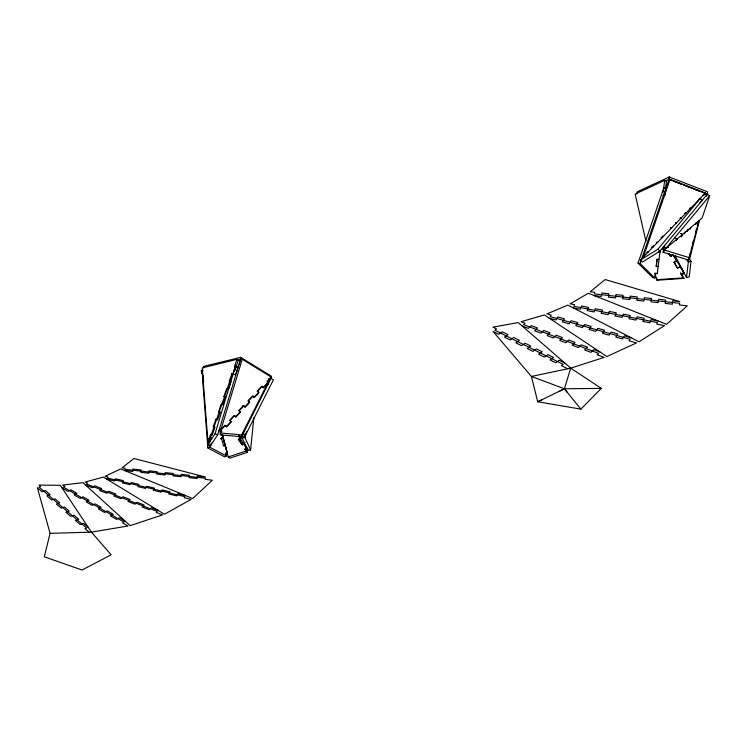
<?xml version="1.0" encoding="UTF-8"?>
<svg xmlns="http://www.w3.org/2000/svg" width="747" height="747" viewBox="0 0 747 747"><rect width="100%" height="100%" fill="white"/><g stroke="black" fill="none" stroke-linecap="round" stroke-linejoin="round"><path stroke-width="1.12" d="M220.104 432.177L220.206 430.291L224.819 425.407L226.556 426.35L231.168 421.467L229.432 420.524L234.044 415.64L235.781 416.583L240.394 411.7L238.666 410.757L243.279 405.873L245.007 406.816L249.619 401.933L247.892 400.99L252.505 396.106L254.232 397.049L258.854 392.166L257.117 391.223L261.73 386.339L263.467 387.282L268.08 382.399L267.977 384.294L265.671 386.731M220.206 430.291L221.943 431.234L220.262 433.017L220.16 434.903L241.561 436.706L270.974 378.337L273.365 379.868L245.567 435.053L243.167 433.521L243.83 431.327M241.561 436.706L241.673 434.819L268.08 382.399M242.728 432.858L242.187 438.078L247.836 450.45L250.59 449.974L253.831 417.741M203.688 367.907L203.856 366.347L240.655 357.355L271.198 376.058L270.946 378.393L267.211 382.679M636.995 194.145L637.256 191.802L669.172 176.983L707.577 191.839L706.559 196.358M689.238 256.819L689.556 259.433L691.022 261.291L689.201 276.941L686.512 277.641L688.323 261.982L686.866 260.124L689.556 259.433L699.323 220.795M663.196 192.268L664.671 180.382L666.52 180.494L665.549 188.337L663.7 188.225L638.031 263.121L652.635 277.576L654.727 277.94L655.278 273.486L657.276 273.607L660.152 250.366M665.035 194.65L665.782 188.589L663.7 188.225L665.932 188.608L665.437 192.651M240.739 435.959L241.795 437.621L239.88 437.929L239.47 440.142L242.635 445.119M239.273 364.704L240.655 357.355L240.413 359.699L237.06 360.512M88.286 527.447L83.524 523.358L80.19 524.506L75.438 520.416L78.762 519.258L74.009 515.169L70.676 516.326L65.913 512.237L69.247 511.079L64.485 506.989L61.151 508.137L56.389 504.048L59.723 502.899L54.961 498.8L51.627 499.958L46.874 495.868L50.208 494.71L45.446 490.62L42.112 491.769L37.35 487.679L50.086 533.358L44.288 556.776L82.021 570.017L111.126 554.788L91.395 532.125L60.33 485.345L38.984 485.074L40.683 486.53L39.012 487.109L86.624 528.026L84.953 528.596L89.136 532.191M683.86 185.097L707.325 194.183L709.65 195.779L702.115 217.975L664.074 249.918L663 252.197L688.547 260.059L689.35 256.893L689.556 259.433M689.78 255.185L690.209 253.485M691.292 249.227L691.722 247.528M692.796 243.27L693.225 241.561M695.812 231.346L696.241 229.637M697.324 225.379L697.754 223.68M698.426 221L697.969 222.83L699.052 220.542L688.547 260.059M242.056 406.097L243.858 405.77L244.979 407.432L249.591 402.549L248.471 400.887L253.084 396.003L254.204 397.665L258.817 392.782L257.706 391.12L262.318 386.236L263.43 387.898L268.042 383.015L266.931 381.353L271.077 376.964L242.243 359.27L240.441 359.596L217.722 434.698L210.458 445.828L207.806 444.838L215.08 433.708L235.492 366.226L238.134 367.216L235.847 373.715M220.524 428.89L218.992 430.515L220.795 430.188L242.243 359.27M245.567 435.053L246.557 431.766M250.59 449.974L244.951 437.602L244.829 434.577L242.065 435.053M564.956 363.154L559.26 360.306L555.712 362.771L550.016 359.923L553.564 357.449L547.868 354.601L544.32 357.075L538.624 354.227L542.173 351.753L536.467 348.905L532.928 351.37L527.233 348.522L530.772 346.057L525.076 343.2L521.537 345.674L515.832 342.826L519.38 340.352L513.684 337.504L510.136 339.978L504.44 337.121L507.988 334.656L502.292 331.808L498.744 334.273L493.048 331.425L531.416 376.451L537.7 401.774L564.405 388.785L570.727 368.159L604.099 357.402L597.17 354.75L598.58 353.359L523.572 324.609L524.982 323.218L521.051 321.705L544.358 314.954L606.835 356.524L636.519 342.938L629.067 340.819L630.104 339.287L550.175 316.597L551.211 315.066L546.963 313.861L567.916 305.121L638.984 341.809L664.475 325.627L656.781 324.133L657.397 322.517L573.911 306.289L574.527 304.673L570.148 303.824L588.356 293.254L666.567 324.301L687.305 305.831L679.434 304.963L679.63 303.282L594.481 293.926L594.677 292.245L590.195 291.75L605.173 279.555L679.826 301.601L672.73 300.826L672.337 304.188L665.241 303.403L665.633 300.042L658.537 299.267L658.144 302.628L651.057 301.844L651.44 298.483L644.344 297.708L643.961 301.069L636.864 300.285L637.247 296.923L630.151 296.148L629.768 299.51L622.671 298.725L623.054 295.364L615.967 294.589L615.575 297.95L608.478 297.166L608.87 293.804L601.774 293.029L601.382 296.391L594.285 295.607M654.727 277.94L640.123 263.486L668.948 179.373L670.05 179.271L705.448 193.006L640.412 260.049L642.299 262.132L659.862 251.235L707.278 194.248L702.834 195.07M644.726 254.718L642.364 257.145L643.428 256.949L670.05 179.271M211.205 437.322L209.3 442.738L207.918 441.953L210.589 434.362L212.288 434.819L214.959 427.237L213.259 426.78L215.93 419.188L217.638 419.646L220.309 412.064L218.6 411.606L221.28 404.015L222.98 404.472L225.65 396.89L223.951 396.433L226.621 388.842L228.321 389.299L230.991 381.717L229.292 381.259L231.962 373.668L233.662 374.126M236.015 366.87L238.396 360.101L237.014 359.316L234.633 366.086L237.714 367.328M207.806 444.838L232.401 373.92L235.464 374.798M232.821 373.808L235.492 366.226M234.81 370.876L236.341 366.544M210.458 445.828L211.42 443.083M663 252.197L664.737 250.74L662.244 249.227L663.327 246.949L665.82 248.452L709.65 195.779M667.865 247.649L668.593 246.127L667.79 247.668M676.894 239.152L676.175 240.674L676.894 239.152L675.316 238.125M681.357 236.78L682.431 234.502L680.853 233.475L682.431 234.502L681.227 236.808M687.249 231.374L687.968 229.852L687.165 231.383M690.023 229.049L690.742 227.518L689.939 229.058M684.401 233.718L685.204 232.177M698.249 222.083L699.052 220.542M640.412 260.049L657.976 249.153L700.163 198.459L702.049 200.541L699.715 203.072M220.795 430.188L225.407 425.304L226.518 426.967L231.131 422.083L230.02 420.421L234.633 415.537L235.744 417.2L240.366 412.316L239.245 410.654L243.858 405.77M643.895 255.427L642.327 257.052L643.428 256.949M653.392 245.782L651.814 247.406L652.878 247.201L651.776 247.304M662.85 236.033L661.272 237.658L662.337 237.453L661.235 237.555M542.154 399.608L537.709 401.774L580.886 409.141L601.288 388.365L570.727 368.159L518.175 322.545L493.001 327.158L496.596 328.951L494.822 330.193L563.182 364.387L561.408 365.619L567.739 368.785M244.96 442.597L243.036 442.906L241.524 444.316L238.358 439.339L239.88 437.929M244.68 449.292L246.202 447.883L247.845 449.078L246.333 450.488L244.68 449.292L247.481 452.308L229.899 458.144L228.255 456.94L222.597 435.548M664.839 245.754L663.448 246.921L665.82 248.452M662.244 249.227L663.635 248.069M683.514 272.562L681.031 274.158L681.778 274.663L684.252 273.057L673.038 254.904L670.563 256.51L668.817 253.56M684.252 273.057L680.76 267.174L680.022 266.679L677.538 268.276L674.055 262.393L676.53 260.787L677.268 261.282L673.775 255.399M673.038 254.904L670.629 256.426L668.882 253.485M681.778 274.663L684.187 273.141L680.694 267.249L680.022 266.679L677.613 268.201L674.121 262.309L676.53 260.787L677.202 261.366L673.71 255.483M221.168 438.638L223.073 438.097M207.89 447.995L209.636 447.079L226.416 455.941L224.679 456.856L207.89 447.995L202.465 377.44L203.688 381.82M559.951 390.942L564.396 388.776L601.288 388.365M664.802 181.232L668.92 179.327L672.123 180.559M664.671 180.382L635.146 194.033L645.922 241.262M228.255 456.94L245.838 451.104M203.623 379.355L201.279 370.792L203.119 370.269M218.936 430.58L220.767 430.057L219.226 430.207M221.075 438.246L222.914 437.723L221.364 437.873L223.512 445.539L225.22 445.763M220.318 438.881L222.158 438.358M223.222 445.912L225.062 445.389M222.634 435.501L227.359 453.429L225.529 453.952L227.2 453.055L225.659 453.214L226.416 455.941M688.323 261.982L691.022 261.291M237.014 359.316L202.222 367.897L207.918 441.953M570.717 368.159L531.416 376.451L564.396 388.776L567.16 392.175M689.64 208.413L690.704 208.208L689.602 208.31M684.915 213.287L685.979 213.082L684.878 213.184M680.181 218.161L681.245 217.956L680.143 218.059M675.456 223.036L676.521 222.83L675.419 222.933M670.731 227.91L671.796 227.704L670.694 227.807M656.548 242.532L657.612 242.327L656.51 242.43M242.542 436.911L245.305 436.435M242.187 438.078L244.951 437.602M704.346 193.109L705.448 193.006M699.061 198.562L700.163 198.459L702.077 200.635M656.52 279.714L683.234 277.875L683.981 278.37L657.257 280.209L656.52 279.714L655.044 273.234M268.761 378.477L270.946 378.393M50.086 533.358L91.395 532.125L128.008 526.009L122.601 522.891L123.983 522.097L63.43 487.137L64.812 486.334L62.627 485.074L82.954 482.655L130.155 525.655L162.557 514.888L156.207 512.423L157.225 511.443L86.596 484.065L87.604 483.085L85.037 482.086L103.394 477.081L164.471 514.253L191.148 499.369L184.341 497.745L184.92 496.652L107.307 478.024L107.885 476.931L105.122 476.269L120.697 468.92L192.689 498.51L212.372 480.2L205.164 479.406L205.294 478.211L124.842 469.377L124.982 468.182L122.041 467.855L133.946 458.499L205.434 477.025L197.395 476.138L197.115 478.519L189.066 477.641L189.346 475.251L181.297 474.373L181.026 476.754L172.977 475.867L173.257 473.486L165.208 472.599L164.928 474.989L156.889 474.102L157.159 471.721L149.12 470.834L148.84 473.215L140.791 472.337L141.071 469.947L133.022 469.069L132.751 471.45L124.702 470.563M658.051 252.281L659.9 252.383L657.902 252.262M220.262 433.017L241.673 434.819M662.822 195.294L664.914 195.658M638.031 263.121L640.123 263.486M655.194 273.253L657.276 273.607M658.014 320.911L651.057 319.557L649.825 322.779L642.868 321.425L644.101 318.203L637.144 316.849L635.912 320.071L628.955 318.717L630.188 315.495L623.231 314.142L621.999 317.363L615.042 316.018L616.275 312.788L609.319 311.434L608.086 314.664L601.13 313.31L602.362 310.089L595.396 308.735L594.164 311.957L587.207 310.603L588.44 307.381L581.483 306.027L580.251 309.249L573.294 307.895M185.499 495.56L177.739 493.692L176.581 495.877L168.822 494.019L169.98 491.834L162.211 489.967L161.063 492.152L153.294 490.293L154.452 488.108L146.692 486.25L145.534 488.426L137.775 486.568L138.933 484.383L131.173 482.525L130.015 484.7L122.247 482.842L123.404 480.657L115.645 478.799L114.487 480.975L106.728 479.116M631.131 337.765L624.473 335.87L622.41 338.933L615.752 337.037L617.816 333.974L611.149 332.088L609.085 335.151L602.427 333.255L604.491 330.193L597.833 328.307L595.77 331.369L589.103 329.474L591.166 326.411L584.509 324.525L582.445 327.588L575.788 325.692L577.851 322.629L571.194 320.743L569.121 323.806L562.463 321.91L564.527 318.848L557.869 316.961L555.805 320.024L549.138 318.129M664.074 249.918L689.63 257.78M215.08 433.708L217.722 434.698M599.99 351.968L593.744 349.568L590.914 352.351L584.668 349.951L587.487 347.178L581.241 344.778L578.421 347.56L572.165 345.161L574.985 342.387L568.738 339.988L565.918 342.77L559.662 340.371L562.491 337.588L556.235 335.198L553.415 337.98L547.168 335.58L549.988 332.798L543.732 330.407L540.912 333.181L534.665 330.79L537.485 328.008L531.238 325.617L528.409 328.391L522.162 326M668.948 179.373L680.741 183.949M683.963 185.2L690.405 187.693M693.618 188.944L698.987 191.027M674.261 181.39L681.731 184.276M158.243 510.453L151.174 507.717L149.148 509.687L142.089 506.952L144.115 504.981L137.046 502.245L135.02 504.216L127.961 501.47L129.987 499.51L122.928 496.774L120.893 498.735L113.833 495.999L115.86 494.028L108.801 491.293L106.774 493.263L99.706 490.527L101.732 488.557L94.673 485.821L92.647 487.791L85.578 485.046M231.962 373.668L233.344 374.462M229.292 381.259L230.674 382.044M226.621 388.842L228.003 389.635M223.951 396.433L225.333 397.217M221.28 404.015L222.662 404.809M218.6 411.606L219.982 412.391M215.93 419.188L217.312 419.982M213.259 426.78L214.641 427.564M210.589 434.362L211.971 435.156M125.365 521.294L119.315 517.802L116.551 519.398L110.491 515.906L113.255 514.3L107.204 510.808L104.44 512.405L98.38 508.912L101.144 507.316L95.093 503.814L92.329 505.42L86.269 501.919L89.033 500.322L82.982 496.82L80.218 498.426L74.158 494.925L76.922 493.328L70.872 489.836L68.108 491.433L62.048 487.94M674.055 262.393L674.793 262.888L674.121 262.309M238.358 439.339L240.002 440.534L242.644 444.68M243.036 442.906L244.689 444.101L247.845 449.078M657.976 249.153L659.862 251.235M564.405 388.785L580.886 409.141M239.413 435.809L240.992 438.293M238.76 435.697L240.338 438.181M244.558 444.82L247.715 449.797M238.825 436.267L246.202 447.883M246.333 450.488L247.481 452.308M680.61 272.702L683.981 278.37M681.031 274.158L683.234 277.875M675.204 255.847L686.512 277.641M203.856 366.347L204.276 367.673M201.279 370.792L203.427 377.478M221.999 434.437L227.359 453.429M656.772 278.052L657.257 280.209M208.964 438.33L209.3 442.738M209.468 444.913L209.636 447.079M669.172 176.983L668.929 179.327L669.172 176.983M657.024 259.33L656.155 266.408L658.154 266.539L656.296 266.427L657.173 259.349L659.031 259.461L657.024 259.33M696.279 222.867L695.56 224.389L696.279 222.867M648.153 252.075L647.089 252.281L648.153 252.075"/></g></svg>
